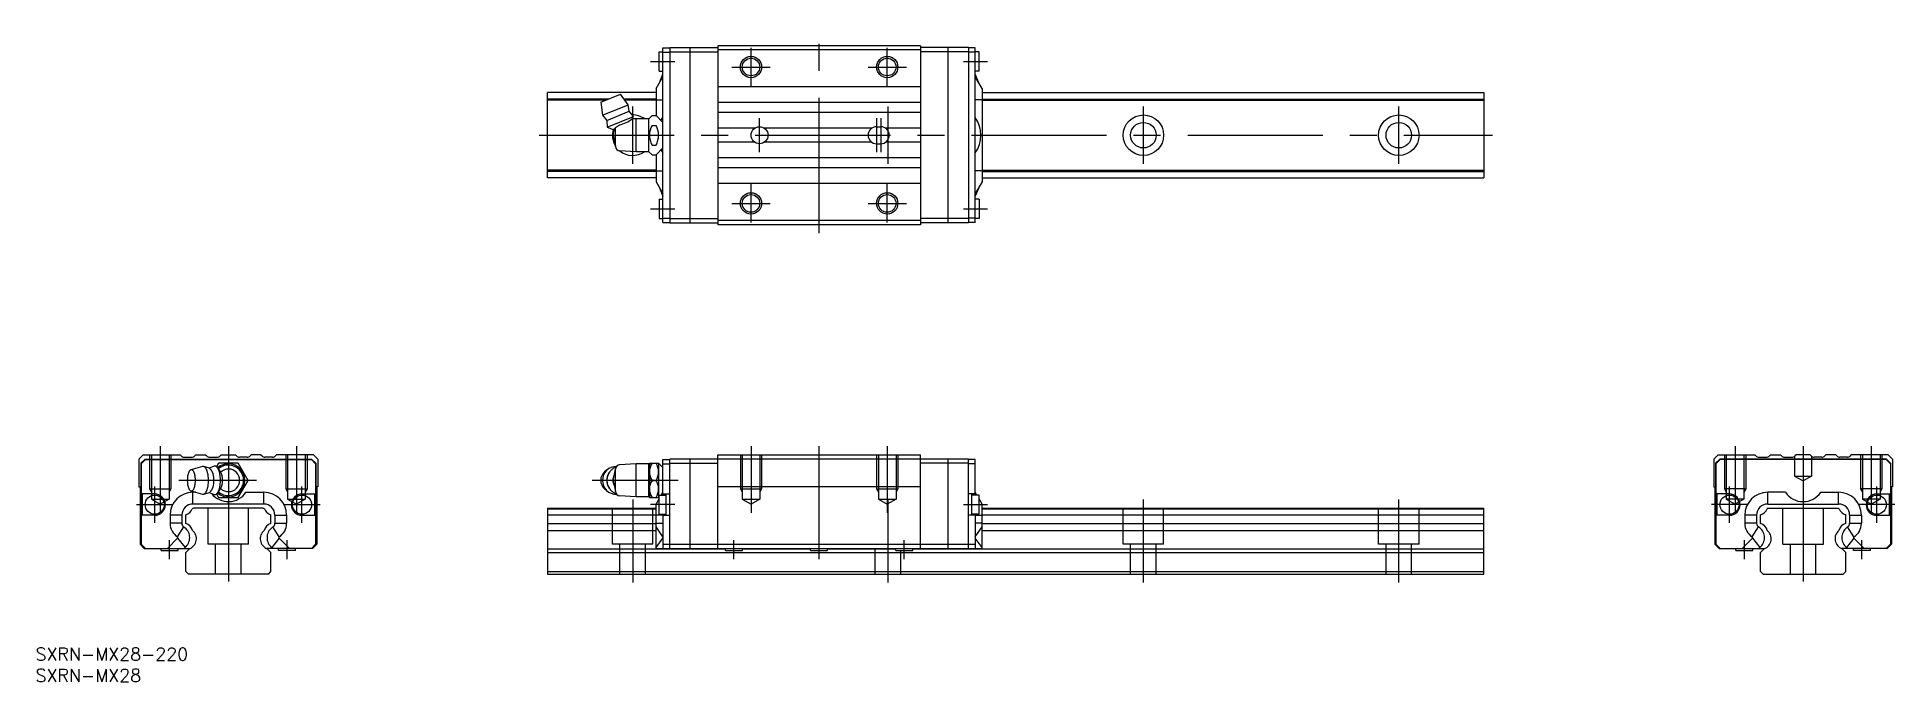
# Model space of a CAD drawing. Extents: x -45 to 392, y -25 to 126.
import ezdxf

# ---------------------------------------------------------------- set-up
doc = ezdxf.new("R2010")
doc.units = 0
doc.linetypes.add('CENTER', pattern=[50.8, 31.75, -6.35, 6.35, -6.35])
doc.linetypes.add('DASHED', pattern=[19.05, 12.7, -6.35])
doc.layers.get('0').update_dxf_attribs({"linetype": 'CONTINUOUS'})
doc.layers.add('CENTER', color=1, linetype='CENTER')
doc.styles.get("Standard").update_dxf_attribs({"font": 'txt.shx', "height": 3, "bigfont": 'bigfont.shx'})

msp = doc.modelspace()

# ---------------------------------------------------------------- linework, layer by layer
at = {"color": 7, "linetype": 'CONTINUOUS'}
for p, q in [((101.2, 118.05), (101.2, 122.55)), ((101.2, 122.55), (102.1, 122.55)), ((102.1, 82.5), (102.1, 123.5)), ((102.1, 123.5), (103.7, 123.5)), ((102.1, 122.5), (103.7, 122.5)), ((103.7, 123.55), (115, 123.55)), ((103.7, 123.55), (103.7, 82.45)), ((103.7, 122.55), (115, 122.55)), ((108.5, 82.45), (108.5, 123.55)), ((115, 124), (115, 82)), ((162.6, 124), (115, 124)), ((162.6, 123), (115, 123)), ((162.6, 124), (162.6, 82)), ((173.9, 123.55), (162.6, 123.55)), ((173.9, 122.55), (162.6, 122.55)), ((169.1, 82.45), (169.1, 123.55)), ((173.9, 123.55), (173.9, 82.45)), ((175.5, 123.5), (173.9, 123.5)), ((175.5, 122.5), (173.9, 122.5)), ((175.5, 82.5), (175.5, 123.5)), ((176.4, 122.55), (175.5, 122.55)), ((176.4, 118.05), (176.4, 122.55)), ((101.2, 118.05), (102.1, 118.05)), ((176.4, 118.05), (175.5, 118.05)), ((100.5, 113.93), (102.1, 116.7)), ((100.5, 113.93), (100.5, 107.6)), ((101.3, 115.31), (102.1, 117.33)), ((162.6, 114.35), (115, 114.35)), ((176.3, 115.31), (175.5, 117.33)), ((177.1, 113.93), (175.5, 116.7)), ((177.1, 113.93), (177.1, 92.07)), ((100.5, 113), (75, 113)), ((75, 93), (75, 113)), ((89.32, 111.48), (75, 111.48)), ((88.63, 111.2), (75, 111.2)), ((87.49, 110.73), (92.11, 112.64)), ((87.49, 110.73), (87.94, 107.67)), ((87.94, 107.67), (93.96, 110.16)), ((93.96, 110.16), (92.11, 112.64)), ((100.5, 111.48), (92.98, 111.48)), ((100.5, 111.2), (93.19, 111.2)), ((94.14, 108.61), (93.96, 110.16)), ((100.5, 111.33), (102.1, 111.33)), ((162.6, 110.65), (115, 110.65)), ((177.1, 111.33), (175.5, 111.33)), ((177.1, 113), (295, 113)), ((177.1, 111.48), (295, 111.48)), ((177.1, 111.2), (295, 111.2)), ((295, 113), (295, 93)), ((87.94, 107.67), (88.91, 106.44)), ((88.91, 106.44), (94.14, 108.61)), ((88.91, 106.44), (89.01, 104.86)), ((89.01, 104.86), (95.18, 107.42)), ((89.01, 104.86), (90.4, 104.36)), ((90.88, 104.55), (91, 104.81)), ((91, 104.81), (91.88, 105.45)), ((91, 100.35), (91, 104.81)), ((95.18, 107.42), (94.14, 108.61)), ((94.91, 106.82), (95.18, 107.42)), ((95.8, 106.88), (94.91, 106.82)), ((98.8, 106.88), (95.8, 106.88)), ((95.8, 99.13), (95.8, 106.88)), ((98.8, 106.88), (99.54, 107.62)), ((98.8, 99.13), (98.8, 106.88)), ((99.54, 107.62), (100.48, 107.62)), ((99.54, 105.31), (100.48, 105.31)), ((100.48, 107.62), (102.1, 106)), ((101.64, 106.46), (102.1, 107.14)), ((162.6, 108.35), (115, 108.35)), ((152.3, 105), (153.3, 105)), ((90.4, 104.36), (90.88, 104.55)), ((90.4, 103), (90.74, 104.5)), ((90.4, 103), (91, 100.35)), ((99.54, 100.69), (100.48, 100.69)), ((123.67, 104.65), (115, 104.65)), ((123.67, 101.35), (115, 101.35)), ((151.17, 104.65), (125.93, 104.65)), ((151.17, 101.35), (125.93, 101.35)), ((152.3, 101), (153.3, 101)), ((162.6, 104.65), (154.43, 104.65)), ((162.6, 101.35), (154.43, 101.35)), ((95.8, 99.13), (91.94, 99.35)), ((98.8, 99.13), (95.8, 99.13)), ((98.8, 99.13), (99.54, 98.38)), ((99.54, 98.38), (100.48, 98.38)), ((100.48, 98.38), (102.1, 100)), ((100.5, 98.4), (100.5, 92.07)), ((101.64, 99.54), (102.1, 98.86)), ((162.6, 97.65), (115, 97.65)), ((100.5, 94.8), (75, 94.8)), ((100.5, 94.52), (75, 94.52)), ((100.5, 93), (75, 93)), ((100.5, 94.67), (102.1, 94.67)), ((100.5, 92.07), (102.1, 89.3)), ((162.6, 95.35), (115, 95.35)), ((177.1, 94.67), (175.5, 94.67)), ((177.1, 92.07), (175.5, 89.3)), ((177.1, 94.8), (295, 94.8)), ((177.1, 94.52), (295, 94.52)), ((177.1, 93), (295, 93)), ((101.2, 87.95), (101.2, 83.45)), ((101.2, 87.95), (102.1, 87.95)), ((101.3, 90.68), (102.1, 88.67)), ((162.6, 91.65), (115, 91.65)), ((176.3, 90.68), (175.5, 88.67)), ((176.4, 87.95), (175.5, 87.95)), ((176.4, 87.95), (176.4, 83.45)), ((101.2, 83.45), (102.1, 83.45)), ((102.1, 83.5), (103.7, 83.5)), ((103.7, 83.45), (115, 83.45)), ((162.6, 83), (115, 83)), ((173.9, 83.45), (162.6, 83.45)), ((175.5, 83.5), (173.9, 83.5)), ((176.4, 83.45), (175.5, 83.45)), ((102.1, 82.5), (103.7, 82.5)), ((103.7, 82.45), (115, 82.45)), ((162.6, 82), (115, 82)), ((173.9, 82.45), (162.6, 82.45)), ((175.5, 82.5), (173.9, 82.5)), ((-21, 27), (-20, 28)), ((-21, 27), (-21, 20.5)), ((-19.55, 27), (-20.55, 26)), ((-20.5, 25.9), (-19.5, 26.9)), ((-20, 28), (-11.35, 28)), ((-19.55, 27), (19.55, 27)), ((-19.5, 26.9), (19.5, 26.9)), ((-11.35, 28), (-11.09, 27.74)), ((-10.39, 27.45), (-8.61, 27.45)), ((-7.65, 28), (-7.91, 27.74)), ((-7.65, 28), (-5.35, 28)), ((-5.35, 28), (-5.09, 27.74)), ((-4.39, 27.45), (-2.61, 27.45)), ((-1.65, 28), (-1.91, 27.74)), ((-1.65, 28), (1.65, 28)), ((1.65, 28), (1.91, 27.74)), ((4.39, 27.45), (2.61, 27.45)), ((5.35, 28), (5.09, 27.74)), ((7.65, 28), (5.35, 28)), ((7.65, 28), (7.91, 27.74)), ((10.39, 27.45), (8.61, 27.45)), ((11.35, 28), (11.09, 27.74)), ((20, 28), (11.35, 28)), ((20.5, 25.9), (19.5, 26.9)), ((19.55, 27), (20.55, 26)), ((21, 27), (20, 28)), ((21, 27), (21, 20.5)), ((102.1, 18.55), (102.1, 26.9)), ((102.1, 26.9), (103.7, 26.9)), ((173.9, 27), (103.7, 27)), ((103.7, 6), (103.7, 27)), ((108.5, 6), (108.5, 27)), ((115, 28), (162.6, 28)), ((115, 6), (115, 28)), ((162.6, 6), (162.6, 28)), ((169.1, 6), (169.1, 27)), ((173.9, 6), (173.9, 27)), ((175.5, 26.9), (173.9, 26.9)), ((175.5, 18.55), (175.5, 26.9)), ((349, 27), (350, 28)), ((349, 27), (349, 20.5)), ((350.45, 27), (349.45, 26)), ((349.5, 25.9), (350.5, 26.9)), ((350, 28), (358.65, 28)), ((389.55, 27), (350.45, 27)), ((389.5, 26.9), (350.5, 26.9)), ((358.65, 28), (358.91, 27.74)), ((359.61, 27.45), (361.39, 27.45)), ((362.35, 28), (362.09, 27.74)), ((362.35, 28), (364.65, 28)), ((364.65, 28), (364.91, 27.74)), ((365.61, 27.45), (367.39, 27.45)), ((368.35, 28), (368.09, 27.74)), ((371.65, 28), (368.35, 28)), ((371.65, 28), (371.91, 27.74)), ((374.39, 27.45), (372.61, 27.45)), ((375.35, 28), (375.09, 27.74)), ((377.65, 28), (375.35, 28)), ((377.65, 28), (377.91, 27.74)), ((380.39, 27.45), (378.61, 27.45)), ((381.35, 28), (381.09, 27.74)), ((390, 28), (381.35, 28)), ((390.5, 25.9), (389.5, 26.9)), ((389.55, 27), (390.55, 26)), ((391, 27), (390, 28)), ((391, 27), (391, 20.5)), ((-20.55, 26), (-20.55, 7)), ((-20.5, 25.9), (-20.5, 18.8)), ((-6.04, 25.24), (-8.78, 24.49)), ((-4.4, 24.82), (-5.77, 25.24)), ((-3.32, 25.31), (-4.54, 24.86)), ((-2.31, 26), (-2.77, 25.2)), ((-1.83, 24.01), (-2.56, 24.98)), ((2.31, 26), (-2.31, 26)), ((4.62, 22), (2.31, 26)), ((2.31, 18), (4.62, 22)), ((20.5, 25.9), (20.5, 18.8)), ((20.55, 26), (20.55, 7)), ((89.11, 24.58), (88.39, 23.98)), ((89.59, 23.95), (89.4, 23.65)), ((90.4, 22), (91, 24.65)), ((90.4, 22), (91, 19.35)), ((91, 19.35), (91, 24.65)), ((95.8, 25.87), (91.94, 25.65)), ((98.8, 25.87), (95.8, 25.87)), ((95.8, 18.12), (95.8, 25.87)), ((98.8, 25.87), (98.93, 26)), ((98.8, 18.12), (98.8, 25.87)), ((98.93, 26), (98.93, 18)), ((98.93, 26), (101.1, 26)), ((99.54, 22), (100.48, 22)), ((101.1, 26), (101.1, 18)), ((101.1, 26), (102.1, 25)), ((102.1, 25.9), (103.7, 25.9)), ((103.7, 26), (115, 26)), ((173.9, 26), (162.6, 26)), ((175.5, 25.9), (173.9, 25.9)), ((349.45, 26), (349.45, 7)), ((349.5, 25.9), (349.5, 18.8)), ((390.5, 25.9), (390.5, 18.8)), ((390.55, 26), (390.55, 7)), ((-21, 20.5), (-20.75, 20.5)), ((-20.75, 20.5), (-20.75, 7)), ((-17.3, 18.8), (-20.5, 18.8)), ((-20.25, 18.8), (-20.25, 13.8)), ((-8.78, 19.51), (-6.04, 18.76)), ((-7.65, 19.2), (-8.33, 19.2)), ((-8.33, 16.43), (-8.33, 19.2)), ((-5.77, 18.76), (-4.4, 19.18)), ((-4.54, 19.14), (-3.32, 18.69)), ((-2.77, 18.8), (-2.31, 18)), ((-2.56, 19.02), (-1.83, 19.99)), ((-2.31, 18), (2.31, 18)), ((4.14, 19.2), (8.33, 19.2)), ((8.33, 16.43), (8.33, 19.2)), ((17.3, 18.8), (20.5, 18.8)), ((20.25, 18.8), (20.25, 13.8)), ((20.75, 20.5), (20.75, 7)), ((21, 20.5), (20.75, 20.5)), ((88.39, 20.02), (89.11, 19.42)), ((89.4, 20.35), (89.59, 20.05)), ((95.8, 18.12), (91.94, 18.35)), ((98.8, 18.12), (95.8, 18.12)), ((98.93, 18), (98.8, 18.12)), ((98.93, 18), (101.1, 18)), ((100.5, 16.43), (101.2, 17.64)), ((101.1, 18), (101.2, 18.1)), ((101.2, 14.05), (101.2, 18.55)), ((101.2, 18.55), (102.9, 18.55)), ((101.65, 18.55), (101.83, 18.73)), ((101.72, 18.55), (102.1, 19.2)), ((102.1, 18.8), (103.7, 18.8)), ((102.9, 13.8), (102.9, 18.8)), ((162.6, 20.5), (115, 20.5)), ((175.5, 18.8), (173.9, 18.8)), ((174.7, 13.8), (174.7, 18.8)), ((176.4, 18.55), (174.7, 18.55)), ((175.88, 18.55), (175.5, 19.2)), ((176.4, 14.05), (176.4, 18.55)), ((177.1, 16.43), (176.4, 17.64)), ((349, 20.5), (349.25, 20.5)), ((349.25, 20.5), (349.25, 7)), ((352.7, 18.8), (349.5, 18.8)), ((349.75, 18.8), (349.75, 13.8)), ((365.86, 19.2), (361.67, 19.2)), ((361.67, 16.43), (361.67, 19.2)), ((374.14, 19.2), (378.33, 19.2)), ((378.33, 16.43), (378.33, 19.2)), ((387.3, 18.8), (390.5, 18.8)), ((390.25, 18.8), (390.25, 13.8)), ((390.75, 20.5), (390.75, 7)), ((391, 20.5), (390.75, 20.5)), ((-20.5, 13.8), (-20.5, 7)), ((-17.3, 13.8), (-20.5, 13.8)), ((-10.93, 13.83), (-13.7, 13.83)), ((-13.7, 13.83), (-13.7, 11.92)), ((-10.93, 13.83), (-10.93, 11.92)), ((-10, 11.86), (-10, 13.94)), ((-8.2, 15.5), (-8.48, 15.34)), ((8.33, 16.43), (-8.33, 16.43)), ((8.2, 15.5), (-8.2, 15.5)), ((0, 16.43), (0, 17)), ((8.2, 15.5), (8.48, 15.34)), ((10, 11.86), (10, 13.94)), ((10.93, 13.83), (13.7, 13.83)), ((10.93, 13.83), (10.93, 11.92)), ((13.7, 13.83), (13.7, 11.92)), ((17.3, 13.8), (20.5, 13.8)), ((20.5, 13.8), (20.5, 7)), ((75, 15.5), (100.5, 15.5)), ((75, 15.5), (75, 0)), ((75, 15.34), (100.5, 15.34)), ((75, 13.94), (100.5, 13.94)), ((100.5, 6), (100.5, 16.43)), ((102.1, 13.83), (100.5, 13.83)), ((101.2, 14.05), (102.9, 14.05)), ((102.1, 14.05), (102.1, 6)), ((102.1, 13.8), (103.7, 13.8)), ((175.5, 13.8), (173.9, 13.8)), ((176.4, 14.05), (174.7, 14.05)), ((175.5, 14.05), (175.5, 6)), ((175.5, 13.83), (177.1, 13.83)), ((177.1, 6), (177.1, 16.43)), ((177.1, 15.5), (295, 15.5)), ((177.1, 15.34), (295, 15.34)), ((177.1, 13.94), (295, 13.94)), ((295, 0), (295, 15.5)), ((349.5, 13.8), (349.5, 7)), ((352.7, 13.8), (349.5, 13.8)), ((356.3, 13.83), (356.3, 11.92)), ((359.07, 13.83), (356.3, 13.83)), ((359.07, 13.83), (359.07, 11.92)), ((360, 11.86), (360, 13.94)), ((361.8, 15.5), (361.52, 15.34)), ((361.67, 16.43), (378.33, 16.43)), ((361.8, 15.5), (378.2, 15.5)), ((370, 17), (370, 16.43)), ((378.2, 15.5), (378.48, 15.34)), ((380, 11.86), (380, 13.94)), ((380.93, 13.83), (383.7, 13.83)), ((380.93, 13.83), (380.93, 11.92)), ((383.7, 13.83), (383.7, 11.92)), ((387.3, 13.8), (390.5, 13.8)), ((390.5, 13.8), (390.5, 7)), ((-10.93, 11.92), (-13.7, 11.92)), ((-11.94, 8.73), (-10.46, 11.07)), ((11.94, 8.73), (10.46, 11.07)), ((10.93, 11.92), (13.7, 11.92)), ((75, 11.86), (100.5, 11.86)), ((75, 10.24), (100.5, 10.24)), ((100.5, 11.92), (102.1, 11.92)), ((102.1, 8.73), (100.5, 11.07)), ((177.1, 11.92), (175.5, 11.92)), ((175.5, 8.73), (177.1, 11.07)), ((177.1, 11.86), (295, 11.86)), ((177.1, 10.24), (295, 10.24)), ((359.07, 11.92), (356.3, 11.92)), ((358.06, 8.73), (359.54, 11.07)), ((381.94, 8.73), (380.46, 11.07)), ((380.93, 11.92), (383.7, 11.92)), ((-19.75, 6), (-20.75, 7)), ((-19.55, 6), (-20.55, 7)), ((-19.5, 6), (-20.5, 7)), ((-19.75, 6), (-9.02, 6)), ((-15.8, 5.5), (-15.8, 6)), ((-15.8, 5.5), (-11.8, 5.5)), ((-14.33, 6), (-11.91, 8.42)), ((-11.91, 8.42), (-10.18, 6.23)), ((-11.8, 5.5), (-11.8, 6)), ((-10.41, 6), (-9.95, 6.46)), ((-10, 5.1), (-9.15, 5.95)), ((-10, 0.6), (-10, 5.1)), ((19.75, 6), (9.02, 6)), ((10, 5.1), (9.15, 5.95)), ((10.41, 6), (9.95, 6.46)), ((10, 0.6), (10, 5.1)), ((11.91, 8.42), (10.18, 6.23)), ((11.8, 5.5), (11.8, 6)), ((15.8, 5.5), (11.8, 5.5)), ((14.33, 6), (11.91, 8.42)), ((15.8, 5.5), (15.8, 6)), ((19.5, 6), (20.5, 7)), ((19.55, 6), (20.55, 7)), ((19.75, 6), (20.75, 7)), ((75, 5.95), (116.8, 5.95)), ((75, 5.1), (295, 5.1)), ((100.5, 6.23), (102.1, 8.42)), ((100.5, 6), (177.1, 6)), ((102.1, 7), (175.5, 7)), ((116.8, 5.5), (116.8, 6)), ((116.8, 5.5), (120.8, 5.5)), ((120.8, 5.5), (120.8, 6)), ((120.8, 5.95), (136.8, 5.95)), ((136.8, 5.5), (136.8, 6)), ((136.8, 5.5), (140.8, 5.5)), ((140.8, 5.5), (140.8, 6)), ((140.8, 5.95), (156.8, 5.95)), ((156.8, 5.5), (156.8, 6)), ((156.8, 5.5), (160.8, 5.5)), ((160.8, 5.5), (160.8, 6)), ((160.8, 5.95), (295, 5.95)), ((177.1, 6.23), (175.5, 8.42)), ((350.25, 6), (349.25, 7)), ((350.45, 6), (349.45, 7)), ((350.5, 6), (349.5, 7)), ((350.25, 6), (360.98, 6)), ((354.2, 5.5), (354.2, 6)), ((354.2, 5.5), (358.2, 5.5)), ((355.67, 6), (358.09, 8.42)), ((358.09, 8.42), (359.82, 6.23)), ((358.2, 5.5), (358.2, 6)), ((359.58, 6), (360.05, 6.46)), ((360, 5.1), (360.85, 5.95)), ((360, 0.6), (360, 5.1)), ((389.75, 6), (379.02, 6)), ((380, 5.1), (379.15, 5.95)), ((380.42, 6), (379.95, 6.46)), ((380, 0.6), (380, 5.1)), ((381.91, 8.42), (380.18, 6.23)), ((381.8, 5.5), (381.8, 6)), ((385.8, 5.5), (381.8, 5.5)), ((384.33, 6), (381.91, 8.42)), ((385.8, 5.5), (385.8, 6)), ((389.5, 6), (390.5, 7)), ((389.55, 6), (390.55, 7)), ((389.75, 6), (390.75, 7)), ((-9.4, 0), (-10, 0.6)), ((9.4, 0), (-9.4, 0)), ((9.4, 0), (10, 0.6)), ((75, 0.6), (295, 0.6)), ((75, 0), (295, 0)), ((360.6, 0), (360, 0.6)), ((360.6, 0), (379.4, 0)), ((379.4, 0), (380, 0.6))]:
    msp.add_line(p, q, dxfattribs=at)
at = {"color": 3, "linetype": 'DASHED'}
for p, q in [((-18.5, 28), (-18.5, 20)), ((-18.07, 28), (-18.07, 17.6)), ((-13.93, 28), (-13.93, 17.6)), ((-13.5, 28), (-13.5, 20)), ((13.5, 28), (13.5, 20)), ((13.93, 28), (13.93, 17.6)), ((18.07, 28), (18.07, 17.6)), ((18.5, 28), (18.5, 20)), ((120.3, 28), (120.3, 20)), ((120.73, 28), (120.73, 17.6)), ((124.87, 28), (124.87, 17.6)), ((125.3, 28), (125.3, 20)), ((152.3, 28), (152.3, 20)), ((152.73, 28), (152.73, 17.6)), ((156.87, 28), (156.87, 17.6)), ((157.3, 28), (157.3, 20)), ((351.5, 28), (351.5, 20)), ((351.93, 28), (351.93, 17.6)), ((356.07, 28), (356.07, 17.6)), ((356.5, 28), (356.5, 20)), ((368, 27.66), (368, 23)), ((372, 27.66), (372, 23)), ((383.5, 28), (383.5, 20)), ((383.93, 28), (383.93, 17.6)), ((388.07, 28), (388.07, 17.6)), ((388.5, 28), (388.5, 20)), ((368, 23), (370, 21.85)), ((368, 23), (372, 23)), ((372, 23), (370, 21.85)), ((-18.5, 20), (-13.5, 20)), ((-18.5, 20), (-18.07, 19.25)), ((-18.07, 17.6), (-13.93, 17.6)), ((-18.07, 17.6), (-16, 16.41)), ((-13.93, 17.6), (-16, 16.41)), ((-13.5, 20), (-13.93, 19.25)), ((13.5, 20), (18.5, 20)), ((13.5, 20), (13.93, 19.25)), ((13.93, 17.6), (18.07, 17.6)), ((13.93, 17.6), (16, 16.41)), ((18.07, 17.6), (16, 16.41)), ((18.5, 20), (18.07, 19.25)), ((120.3, 20), (125.3, 20)), ((120.3, 20), (120.73, 19.25)), ((120.73, 17.6), (124.87, 17.6)), ((120.73, 17.6), (122.8, 16.41)), ((124.87, 17.6), (122.8, 16.41)), ((125.3, 20), (124.87, 19.25)), ((152.3, 20), (157.3, 20)), ((152.3, 20), (152.73, 19.25)), ((152.73, 17.6), (156.87, 17.6)), ((152.73, 17.6), (154.8, 16.41)), ((156.87, 17.6), (154.8, 16.41)), ((157.3, 20), (156.87, 19.25)), ((356.5, 20), (351.5, 20)), ((351.5, 20), (351.93, 19.25)), ((356.07, 17.6), (351.93, 17.6)), ((351.93, 17.6), (354, 16.41)), ((356.07, 17.6), (354, 16.41)), ((356.5, 20), (356.07, 19.25)), ((388.5, 20), (383.5, 20)), ((383.5, 20), (383.93, 19.25)), ((388.07, 17.6), (383.93, 17.6)), ((383.93, 17.6), (386, 16.41)), ((388.07, 17.6), (386, 16.41)), ((388.5, 20), (388.07, 19.25)), ((-4.75, 7), (-4.75, 15.5)), ((4.75, 7), (4.75, 15.5)), ((90.25, 7), (90.25, 15.5)), ((99.75, 7), (99.75, 15.5)), ((210.25, 7), (210.25, 15.5)), ((219.75, 7), (219.75, 15.5)), ((270.25, 7), (270.25, 15.5)), ((279.75, 7), (279.75, 15.5)), ((365.25, 7), (365.25, 15.5)), ((374.75, 7), (374.75, 15.5)), ((4.75, 7), (-4.75, 7)), ((-3, 0), (-3, 7)), ((3, 0), (3, 7)), ((99.75, 7), (90.25, 7)), ((92, 0), (92, 7)), ((98, 0), (98, 7)), ((152, 0), (152, 6)), ((158, 0), (158, 5.5)), ((219.75, 7), (210.25, 7)), ((212, 0), (212, 7)), ((218, 0), (218, 7)), ((279.75, 7), (270.25, 7)), ((272, 0), (272, 7)), ((278, 0), (278, 7)), ((365.25, 7), (374.75, 7)), ((367, 0), (367, 7)), ((373, 0), (373, 7))]:
    msp.add_line(p, q, dxfattribs=at)
at = {"color": 7, "linetype": 'CONTINUOUS', "flags": 128}
for points in [[(-7.73, 22), (-7.73, 22.15), (-7.73, 22.3), (-7.74, 22.45), (-7.76, 22.6), (-7.77, 22.74), (-7.79, 22.89), (-7.81, 23.03), (-7.84, 23.16), (-7.87, 23.29), (-7.9, 23.42), (-7.93, 23.54), (-7.97, 23.66), (-8.01, 23.77), (-8.05, 23.87), (-8.09, 23.97), (-8.14, 24.06), (-8.19, 24.14), (-8.24, 24.21), (-8.29, 24.28), (-8.35, 24.34), (-8.4, 24.39), (-8.46, 24.43), (-8.51, 24.46), (-8.57, 24.48), (-8.63, 24.5), (-8.68, 24.5), (-8.74, 24.5), (-8.8, 24.48), (-8.86, 24.46), (-8.91, 24.43), (-8.97, 24.39), (-9.02, 24.34), (-9.08, 24.28), (-9.13, 24.21), (-9.18, 24.14), (-9.23, 24.06), (-9.27, 23.97), (-9.32, 23.87), (-9.36, 23.77), (-9.4, 23.66), (-9.44, 23.54), (-9.47, 23.42), (-9.5, 23.29), (-9.53, 23.16), (-9.56, 23.03), (-9.58, 22.89), (-9.6, 22.74), (-9.61, 22.6), (-9.63, 22.45), (-9.63, 22.3), (-9.64, 22.15), (-9.64, 22), (-9.64, 21.85), (-9.63, 21.7), (-9.63, 21.55), (-9.61, 21.4), (-9.6, 21.26), (-9.58, 21.11), (-9.56, 20.97), (-9.53, 20.84), (-9.5, 20.71), (-9.47, 20.58), (-9.44, 20.46), (-9.4, 20.34), (-9.36, 20.23), (-9.32, 20.13), (-9.27, 20.03), (-9.23, 19.94), (-9.18, 19.86), (-9.13, 19.79), (-9.08, 19.72), (-9.02, 19.66), (-8.97, 19.61), (-8.91, 19.57), (-8.86, 19.54), (-8.8, 19.52), (-8.74, 19.5), (-8.68, 19.5), (-8.63, 19.5), (-8.57, 19.52), (-8.51, 19.54), (-8.46, 19.57), (-8.4, 19.61), (-8.35, 19.66), (-8.29, 19.72), (-8.24, 19.79), (-8.19, 19.86), (-8.14, 19.94), (-8.09, 20.03), (-8.05, 20.13), (-8.01, 20.23), (-7.97, 20.34), (-7.93, 20.46), (-7.9, 20.58), (-7.87, 20.71), (-7.84, 20.84), (-7.81, 20.97), (-7.79, 21.11), (-7.77, 21.26), (-7.76, 21.4), (-7.74, 21.55), (-7.73, 21.7), (-7.73, 21.85), (-7.73, 22)], [(-4.67, 22), (-4.67, 22.17), (-4.67, 22.34), (-4.68, 22.51), (-4.69, 22.68), (-4.71, 22.85), (-4.73, 23.02), (-4.75, 23.18), (-4.77, 23.34), (-4.8, 23.49), (-4.84, 23.64), (-4.87, 23.79), (-4.91, 23.93), (-4.95, 24.07), (-4.99, 24.2), (-5.04, 24.32), (-5.08, 24.44), (-5.13, 24.55), (-5.19, 24.65), (-5.24, 24.75), (-5.3, 24.84), (-5.36, 24.92), (-5.42, 24.99), (-5.48, 25.06), (-5.54, 25.11), (-5.6, 25.16), (-5.67, 25.2), (-5.73, 25.23), (-5.8, 25.25), (-5.86, 25.26), (-5.93, 25.26), (-6, 25.25), (-6.04, 25.24)], [(-6.04, 18.76), (-6, 18.75), (-5.93, 18.74), (-5.86, 18.74), (-5.8, 18.75), (-5.73, 18.77), (-5.67, 18.8), (-5.6, 18.84), (-5.54, 18.89), (-5.48, 18.94), (-5.42, 19.01), (-5.36, 19.08), (-5.3, 19.16), (-5.24, 19.25), (-5.19, 19.35), (-5.13, 19.45), (-5.08, 19.56), (-5.04, 19.68), (-4.99, 19.8), (-4.95, 19.93), (-4.91, 20.07), (-4.87, 20.21), (-4.84, 20.36), (-4.8, 20.51), (-4.77, 20.66), (-4.75, 20.82), (-4.73, 20.98), (-4.71, 21.15), (-4.69, 21.32), (-4.68, 21.49), (-4.67, 21.66), (-4.67, 21.83), (-4.67, 22)], [(-1.86, 22), (-1.86, 22.17), (-1.87, 22.35), (-1.88, 22.52), (-1.89, 22.69), (-1.91, 22.86), (-1.92, 23.02), (-1.95, 23.19), (-1.97, 23.35), (-2, 23.5), (-2.03, 23.66), (-2.07, 23.81), (-2.1, 23.95), (-2.14, 24.09), (-2.19, 24.22), (-2.23, 24.35), (-2.28, 24.47), (-2.33, 24.58), (-2.38, 24.69), (-2.44, 24.79), (-2.49, 24.88), (-2.55, 24.96), (-2.61, 25.04), (-2.67, 25.11), (-2.73, 25.17), (-2.8, 25.22), (-2.86, 25.26), (-2.93, 25.29), (-2.99, 25.32), (-3.06, 25.33), (-3.12, 25.34), (-3.19, 25.34), (-3.26, 25.33), (-3.32, 25.31)], [(-3.32, 18.69), (-3.26, 18.67), (-3.19, 18.66), (-3.12, 18.66), (-3.06, 18.67), (-2.99, 18.68), (-2.93, 18.71), (-2.86, 18.74), (-2.8, 18.78), (-2.73, 18.83), (-2.67, 18.89), (-2.61, 18.96), (-2.55, 19.04), (-2.49, 19.12), (-2.44, 19.21), (-2.38, 19.31), (-2.33, 19.42), (-2.28, 19.53), (-2.23, 19.65), (-2.19, 19.78), (-2.14, 19.91), (-2.1, 20.05), (-2.07, 20.19), (-2.03, 20.34), (-2, 20.5), (-1.97, 20.65), (-1.95, 20.81), (-1.92, 20.98), (-1.91, 21.14), (-1.89, 21.31), (-1.88, 21.48), (-1.87, 21.65), (-1.86, 21.83), (-1.86, 22)], [(89.01, 22), (89.02, 22.17), (89.03, 22.35), (89.05, 22.52), (89.08, 22.69), (89.12, 22.86), (89.16, 23.02), (89.21, 23.19), (89.28, 23.35), (89.34, 23.5), (89.42, 23.66), (89.5, 23.81), (89.59, 23.95), (89.69, 24.09), (89.79, 24.22), (89.9, 24.35), (90.02, 24.47), (90.14, 24.58), (90.27, 24.69), (90.4, 24.79), (90.53, 24.88), (90.67, 24.96), (90.82, 25.04), (90.96, 25.11), (91.11, 25.17), (91.15, 25.18)], [(91.15, 18.82), (91.11, 18.83), (90.96, 18.89), (90.82, 18.96), (90.67, 19.04), (90.53, 19.12), (90.4, 19.21), (90.27, 19.31), (90.14, 19.42), (90.02, 19.53), (89.9, 19.65), (89.79, 19.78), (89.69, 19.91), (89.59, 20.05), (89.5, 20.19), (89.42, 20.34), (89.34, 20.5), (89.28, 20.65), (89.21, 20.81), (89.16, 20.98), (89.12, 21.14), (89.08, 21.31), (89.05, 21.48), (89.03, 21.65), (89.02, 21.83), (89.01, 22)], [(90.4, 22.01), (90.41, 22.14), (90.42, 22.28), (90.44, 22.43), (90.47, 22.57), (90.51, 22.7), (90.55, 22.84), (90.6, 22.97), (90.63, 23.02)], [(90.63, 20.98), (90.6, 21.03), (90.55, 21.16), (90.51, 21.3), (90.47, 21.43), (90.44, 21.57), (90.42, 21.72), (90.41, 21.86), (90.4, 21.99)]]:
    msp.add_lwpolyline(points, dxfattribs=at)
at = {"color": 3, "linetype": 'CONTINUOUS'}
for centre in [(122.8, 119), (154.8, 119), (122.8, 87), (154.8, 87)]:
    msp.add_circle(centre, 2.5, dxfattribs=at)
at = {"color": 7, "linetype": 'CONTINUOUS'}
for centre, radius in [((122.8, 119), 2.07), ((154.8, 119), 2.07), ((124.8, 103), 2), ((215, 103), 4.75), ((215, 103), 3), ((275, 103), 4.75), ((275, 103), 3), ((122.8, 87), 2.07), ((154.8, 87), 2.07), ((-17.3, 16.3), 2.25), ((17.3, 16.3), 2.25), ((352.7, 16.3), 2.25), ((387.3, 16.3), 2.25)]:
    msp.add_circle(centre, radius, dxfattribs=at)
for centre, radius, start, end in [((90.48, 112.55), 7.24, 281.1312, 307.648), ((95, 103), 4.75, 54.6655, 91.2417), ((103.54, 103), 4.62, 150, 210), ((96.48, 103), 4.62, 330, 30), ((152.3, 103), 2, 90, 270), ((153.3, 103), 2, 270, 90), ((169.38, 103), 7.39, 325.9109, 34.0891), ((95, 103), 4.75, 163.1416, 211.9336), ((92, 100.35), 1, 180, 266.6374), ((95, 103), 4.75, 230.1999, 305.3345), ((-10.39, 28.45), 1, 225, 270), ((-8.61, 28.45), 1, 270, 315), ((-4.39, 28.45), 1, 225, 270), ((-2.61, 28.45), 1, 270, 315), ((2.61, 28.45), 1, 225, 270), ((4.39, 28.45), 1, 270, 315), ((8.61, 28.45), 1, 225, 270), ((10.39, 28.45), 1, 270, 315), ((359.61, 28.45), 1, 225, 270), ((361.39, 28.45), 1, 270, 315), ((365.61, 28.45), 1, 225, 270), ((367.39, 28.45), 1, 270, 315), ((372.61, 28.45), 1, 225, 270), ((374.39, 28.45), 1, 270, 315), ((378.61, 28.45), 1, 225, 270), ((380.39, 28.45), 1, 270, 315), ((-6.54, 22.52), 3.14, 350.4881, 47.0805), ((-6.54, 21.48), 3.14, 312.9195, 9.5119), ((0, 22), 3.88, 229.215, 130.785), ((0, 22), 3.59, 228.9514, 131.0486), ((-4.93, 22.22), 3.58, 356.5191, 29.9568), ((-4.93, 21.78), 3.58, 330.0432, 3.4809), ((0, 22), 2.65, 227.3474, 132.6525), ((90.12, 22), 2.63, 131.2066, 228.7934), ((91.04, 22.14), 3.1, 87.104, 182.6735), ((91.04, 21.86), 3.11, 177.3865, 272.8366), ((91.93, 22), 3.03, 146.9261, 213.0739), ((92, 24.65), 1, 93.3626, 180), ((102.47, 24), 3.54, 145.6158, 214.3842), ((102.47, 20), 3.54, 145.6158, 214.3842), ((97.56, 24), 3.54, 325.6158, 34.3842), ((97.56, 20), 3.54, 325.6158, 34.3842), ((-17.3, 16.3), 2.5, 270, 90), ((-8.33, 13.83), 5.37, 90, 180), ((0, 22), 5, 218.0136, 325.9442), ((8.33, 13.83), 5.37, 0, 90), ((17.3, 16.3), 2.5, 90, 270), ((92, 19.35), 1, 180, 266.6374), ((352.7, 16.3), 2.5, 270, 90), ((361.67, 13.83), 5.37, 90, 180), ((370, 22), 5, 214.0558, 325.9442), ((378.33, 13.83), 5.37, 0, 90), ((387.3, 16.3), 2.5, 90, 270), ((-8.33, 13.83), 2.6, 90, 180), ((-10.48, 15.98), 2.1, 283.2606, 342.1055), ((8.33, 13.83), 2.6, 0, 90), ((10.48, 15.98), 2.1, 197.8945, 256.7394), ((361.67, 13.83), 2.6, 90, 180), ((359.52, 15.98), 2.1, 283.2606, 342.1055), ((378.33, 13.83), 2.6, 0, 90), ((380.48, 15.98), 2.1, 197.8945, 256.7394), ((-9.93, 11.92), 3.77, 180, 237.705), ((-12.05, 8.56), 0.2, 315, 57.705), ((-9.93, 11.92), 1, 180, 237.705), ((-12.05, 8.56), 2.97, 315, 57.705), ((-10.48, 9.82), 2.1, 11.6299, 76.7394), ((-10, 8.3), 2.5, 289.8363, 50.9443), ((10, 8.3), 2.5, 129.0557, 250.1637), ((10.48, 9.82), 2.1, 103.2606, 168.3701), ((12.05, 8.56), 2.97, 122.295, 225), ((9.93, 11.92), 1, 302.295, 0), ((12.05, 8.56), 0.2, 122.295, 225), ((9.93, 11.92), 3.77, 302.295, 0), ((360.07, 11.92), 3.77, 180, 237.705), ((357.95, 8.56), 0.2, 315, 57.705), ((360.07, 11.92), 1, 180, 237.705), ((357.95, 8.56), 2.97, 315, 57.705), ((359.52, 9.82), 2.1, 11.6299, 76.7394), ((360, 8.3), 2.5, 289.8363, 50.9443), ((380, 8.3), 2.5, 129.0557, 250.1637), ((380.48, 9.82), 2.1, 103.2606, 168.3701), ((382.05, 8.56), 2.97, 122.295, 225), ((379.93, 11.92), 1, 302.295, 0), ((382.05, 8.56), 0.2, 122.295, 225), ((379.93, 11.92), 3.77, 302.295, 0)]:
    msp.add_arc(centre, radius, start, end, dxfattribs=at)
at = {"layer": 'CENTER', "color": 1, "linetype": 'CENTER'}
for p, q in [((122.8, 114.5), (122.8, 123.5)), ((138.8, 80), (138.8, 126)), ((154.8, 114.5), (154.8, 123.5)), ((99.2, 120.3), (104.9, 120.3)), ((118.3, 119), (127.3, 119)), ((150.3, 119), (159.3, 119)), ((172.7, 120.3), (178.4, 120.3)), ((95, 96.25), (95, 109.75)), ((155, 96.25), (155, 109.75)), ((215, 96.25), (215, 109.75)), ((275, 96.25), (275, 109.75)), ((124.8, 99), (124.8, 107)), ((152.3, 107), (152.3, 99)), ((153.3, 107), (153.3, 99)), ((73, 103), (297, 103)), ((122.8, 82.5), (122.8, 91.5)), ((154.8, 82.5), (154.8, 91.5)), ((99.2, 85.7), (104.9, 85.7)), ((118.3, 87), (127.3, 87)), ((150.3, 87), (159.3, 87)), ((172.7, 85.7), (178.4, 85.7)), ((-16, 30), (-16, 14.41)), ((0, 30), (0, -2)), ((16, 30), (16, 14.41)), ((122.8, 30), (122.8, 14.41)), ((138.8, 3.5), (138.8, 30)), ((154.8, 30), (154.8, 14.41)), ((354, 30), (354, 14.41)), ((370, 30), (370, -2)), ((386, 30), (386, 14.41)), ((6.62, 22), (-11.64, 22)), ((105.7, 22), (85.49, 22)), ((-17.3, 12.05), (-17.3, 20.55)), ((17.3, 12.05), (17.3, 20.55)), ((95, 17.5), (95, -2)), ((155, -2), (155, 17.5)), ((215, -2), (215, 17.5)), ((275, -2), (275, 17.5)), ((352.7, 12.05), (352.7, 20.55)), ((387.3, 12.05), (387.3, 20.55)), ((-21.55, 16.3), (-13.05, 16.3)), ((13.05, 16.3), (21.55, 16.3)), ((104.9, 16.3), (99.2, 16.3)), ((172.7, 16.3), (178.4, 16.3)), ((356.95, 16.3), (348.45, 16.3)), ((391.55, 16.3), (383.05, 16.3)), ((-13.8, 3.5), (-13.8, 8)), ((13.8, 3.5), (13.8, 8)), ((118.8, 3.5), (118.8, 8)), ((158.8, 3.5), (158.8, 8)), ((356.2, 3.5), (356.2, 8)), ((383.8, 3.5), (383.8, 8))]:
    msp.add_line(p, q, dxfattribs=at)

# ---------------------------------------------------------------- texts
at = {"color": 7, "linetype": 'CONTINUOUS'}
for s, p in [('SXRN-MX28-220', (-45.31, -20.28)), ('SXRN-MX28', (-45.31, -25.28))]:
    msp.add_text(s, height=3, dxfattribs=at).set_placement(p)

doc.saveas('drawing.dxf')
